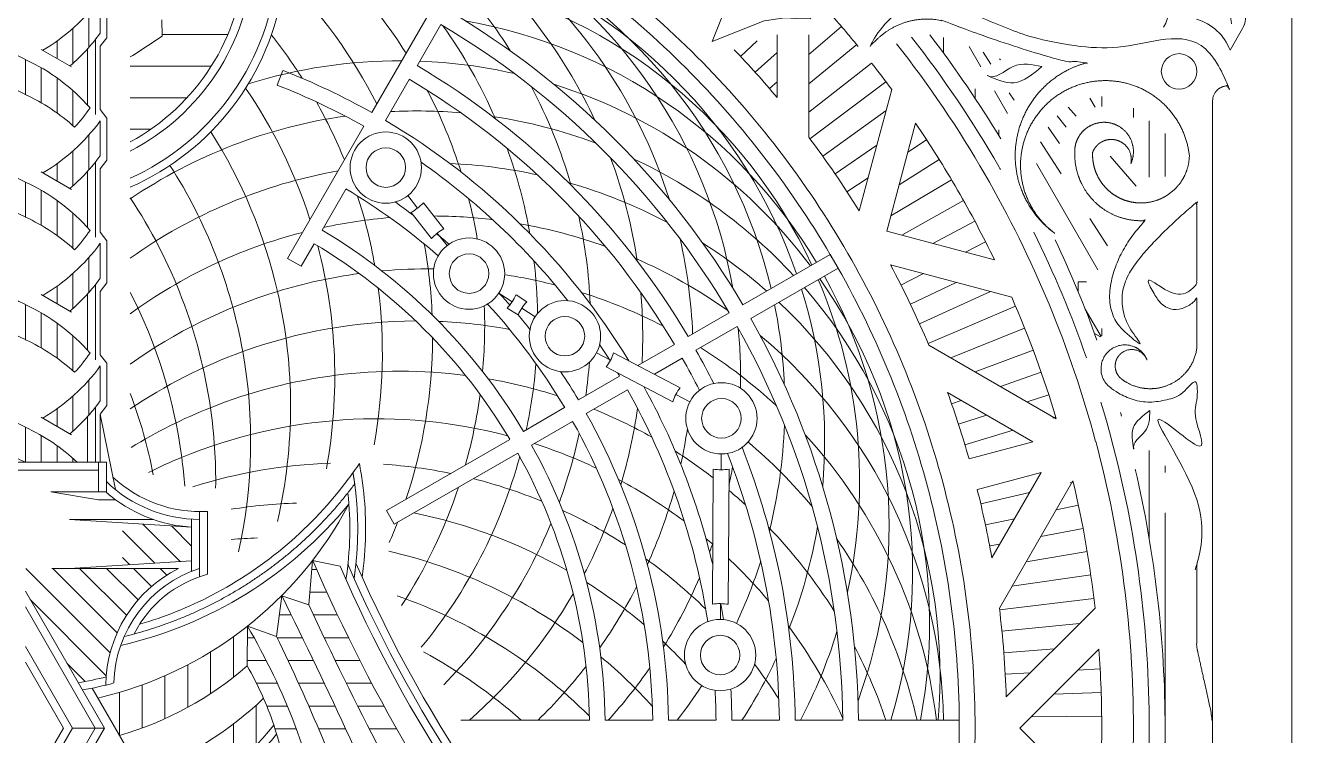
# Model space of a CAD drawing. Header units: inches. Extents: x -6.2 to 19.1, y -0.3 to 14.3.
# Drawn here: x 17.539 to 19.107, y 12.535 to 13.415 of the extents above; entities that cross this region are included whole.
import ezdxf

# ---------------------------------------------------------------- set-up
doc = ezdxf.new("R2010")
doc.units = ezdxf.units.IN
doc.header["$MEASUREMENT"] = 0
doc.layers.add('NOPLOT', color=40, linetype='Continuous', lineweight=5)

# ---------------------------------------------------------------- blocks, each defined once
blk = doc.blocks.new('BG')
at = {"layer": 'NOPLOT'}
for p, q in [((-1.8417, 1.9493), (-1.8415, 1.9334)), ((-1.1709, 1.9428), (-1.2031, 1.9151)), ((-1.8415, 1.9334), (-1.8705, 1.9143)), ((-1.254, 1.9288), (-1.2705, 1.9133)), ((-1.2344, 1.9345), (-1.2344, 1.8726)), ((-1.2031, 1.9347), (-1.2031, 1.8334)), ((-1.0703, 1.932), (-1.0703, 1.9166)), ((-1.8705, 1.9143), (-1.873, 1.913)), ((-1.2344, 1.9171), (-1.2561, 1.8976)), ((-1.1559, 1.9249), (-1.2031, 1.8861)), ((-1.1413, 1.9067), (-1.2031, 1.8581)), ((-1.2344, 1.8882), (-1.242, 1.8817)), ((-1.1271, 1.8882), (-1.202, 1.8319)), ((-1.1533, 1.7608), (-1.1213, 1.8805)), ((-1.039, 1.8812), (-1.039, 1.8719)), ((-1.2351, 1.8736), (-1.2344, 1.8742)), ((-0.9256, 1.8721), (-0.9204, 1.863)), ((-0.914, 1.8736), (-0.914, 1.8638)), ((-1.1268, 1.8597), (-1.1894, 1.8148)), ((-0.8828, 1.862), (-0.8828, 1.853)), ((-1.1263, 1.7408), (-1.0978, 1.8473)), ((-1.0156, 1.8406), (-1.0156, 1.835)), ((-0.8671, 1.8495), (-0.8671, 1.7941)), ((-1.136, 1.8256), (-1.1772, 1.7974)), ((-1.0869, 1.8309), (-1.1054, 1.8188)), ((-0.8515, 1.8371), (-0.8515, 1.7947)), ((-1.0744, 1.8113), (-1.1141, 1.7865)), ((-1.1447, 1.7932), (-1.1656, 1.7796)), ((-1.0622, 1.7913), (-1.1223, 1.7557)), ((-1.0506, 1.7711), (-1.1114, 1.7369)), ((-1.1529, 1.7624), (-1.154, 1.7617)), ((-1.0394, 1.7507), (-1.0806, 1.7286)), ((-1.1263, 1.7408), (-1.0199, 1.7123)), ((-1.0286, 1.73), (-1.0484, 1.72)), ((-1.1226, 1.7075), (-1.0029, 1.6754)), ((-1.121, 1.7071), (-1.122, 1.7065)), ((-1.0901, 1.6988), (-1.1124, 1.6875)), ((-1.0578, 1.6901), (-1.1028, 1.6685)), ((-0.9374, 1.6812), (-0.9374, 1.6908)), ((-0.929, 1.6908), (-0.9374, 1.6908)), ((-1.0237, 1.681), (-1.0938, 1.6492)), ((-0.999, 1.6665), (-1.0853, 1.6298)), ((-0.9304, 1.6638), (-0.9147, 1.6367)), ((-0.9901, 1.6449), (-1.0631, 1.6157)), ((-0.9211, 1.6395), (-0.9153, 1.6362)), ((-0.914, 1.6373), (-0.914, 1.6447)), ((-0.9589, 1.5555), (-1.0846, 1.6281)), ((-0.9817, 1.6232), (-1.0389, 1.6017)), ((-0.9737, 1.6013), (-1.0138, 1.5872)), ((-0.9819, 1.5327), (-1.0662, 1.5814)), ((-1.0658, 1.5803), (-1.0649, 1.5806)), ((-0.9663, 1.5792), (-0.9877, 1.5722)), ((-1.0527, 1.5736), (-1.0622, 1.5703)), ((-1.0277, 1.5591), (-1.0554, 1.5501)), ((-0.9593, 1.5569), (-0.9624, 1.556)), ((-1.0016, 1.5441), (-1.049, 1.5298)), ((-1.0449, 1.5158), (-0.9819, 1.5327)), ((-0.8671, 1.5242), (-0.8671, 1.4368)), ((-1.0368, 1.4856), (-0.9738, 1.5025)), ((-0.9738, 1.5025), (-1.0225, 1.4182)), ((-0.8515, 1.5089), (-0.8515, 1.5025)), ((-0.9425, 1.4942), (-1.015, 1.3685)), ((-0.9421, 1.4928), (-0.9453, 1.4921)), ((-0.9852, 1.4827), (-1.0334, 1.4714)), ((-0.937, 1.4701), (-0.9591, 1.4654)), ((-0.8515, 1.4626), (-0.8515, 0.6565)), ((-1.0002, 1.4567), (-1.0288, 1.4506)), ((-0.9325, 1.4472), (-0.9742, 1.4393)), ((-1.0147, 1.4317), (-1.0246, 1.4298)), ((-1.0227, 1.4193), (-1.0217, 1.4195)), ((-0.9284, 1.4242), (-0.9887, 1.4142)), ((-0.9248, 1.4012), (-1.0027, 1.39)), ((-0.9217, 1.378), (-1.0148, 1.3667)), ((-1.0082, 1.2808), (-0.9206, 1.3684)), ((-0.9358, 1.3532), (-1.0125, 1.3456)), ((-0.9608, 1.3282), (-1.0106, 1.3244)), ((-0.9948, 1.25), (-0.9169, 1.3279)), ((-0.9845, 1.3045), (-1.0095, 1.3031)), ((-0.9156, 1.3083), (-0.9377, 1.3071)), ((-1.0071, 1.2819), (-1.0083, 1.2819)), ((-0.9146, 1.285), (-0.9614, 1.2835)), ((-0.9948, 1.25), (-0.9169, 1.1721)), ((-0.9141, 1.2617), (-0.9839, 1.2609)), ((-0.8046, 0.6295), (-0.8046, 1.2589))]:
    blk.add_line(p, q, dxfattribs=at)
at = {"layer": 'NOPLOT', "linetype": 'Continuous'}
for p, q in [((-1.7765, 1.935), (-1.8415, 1.935)), ((-1.7929, 1.9038), (-1.873, 1.9038)), ((-1.8169, 1.8725), (-1.873, 1.8725)), ((-1.8528, 1.8413), (-1.873, 1.8413))]:
    blk.add_line(p, q, dxfattribs=at)
at = {"layer": 'NOPLOT'}
for centre, radius, start, end in [((-1.9765, 2.0198), 0.2574, 293.7067, 49.8468), ((-1.9765, 2.0198), 0.2494, 294.5209, 51.144), ((-1.9765, 2.0198), 0.2253, 297.3543, 54.761), ((-1.9765, 2.0198), 0.2172, 298.4577, 54.7118), ((-1.9765, 1.25), 0.9375, 45, 60), ((-2.0288, 1.6472), 0.5057, 32.1713, 52.4496), ((-1.9765, 1.25), 0.9219, 45, 60), ((-1.7326, 1.5678), 0.5057, 13.2783, 65.0461), ((-1.7762, 1.5969), 0.5057, 9.9518, 59.1147), ((-1.8232, 1.6201), 0.5057, 17.4518, 53.1738), ((-1.8728, 1.6369), 0.5057, 24.9518, 47.2619), ((-1.6932, 1.5333), 0.5057, 19.0709, 70.9291), ((-2.0802, 1.6369), 0.5057, 26.993, 44.6627), ((-1.9242, 1.6472), 0.5057, 32.4518, 41.4203), ((-1.6587, 1.4939), 0.5057, 24.9539, 76.7217), ((-1.9765, 1.25), 1.0625, 39.2993, 41.6745), ((-1.9765, 1.6506), 0.5057, 23.4558, 35.402), ((-1.6296, 1.4503), 0.5057, 30.8853, 80.0482), ((-2.1298, 1.6201), 0.5057, 32.4754, 38.4263), ((-1.9765, 1.25), 1.0937, 30, 38.1518), ((-1.9765, 1.25), 1.1094, 30, 37.9549), ((-1.9765, 1.25), 1.125, 31.1418, 37.4739), ((-1.9765, 1.25), 0.9375, 30, 45), ((-1.9765, 1.25), 0.9687, 39.9961, 43.7446), ((-1.6064, 1.4033), 0.5057, 89.8499, 107.2672), ((-1.6064, 1.4033), 0.5057, 77.098, 87.8287), ((-1.9765, 1.25), 0.9219, 30, 45), ((-1.9765, 1.25), 1.0625, 36.3972, 38.1787), ((-2.1768, 1.5969), 0.5057, 17.8834, 34.3083), ((-2.0288, 1.6472), 0.5057, 17.4754, 27.3787), ((-1.9242, 1.6472), 0.5057, 15.9558, 27.902), ((-1.6064, 1.4033), 0.5057, 36.8261, 72.5482), ((-2.1298, 1.6201), 0.5057, 22.1883, 29.3941), ((-1.5896, 1.3537), 0.5057, 98.1059, 124.0933), ((-1.5896, 1.3537), 0.5057, 85.1213, 93.007), ((-1.5896, 1.3537), 0.5057, 69.598, 81.5442), ((-2.2204, 1.5678), 0.5057, 12.9519, 32.4078), ((-1.9765, 1.25), 1.0625, 30, 34.2069), ((-1.9765, 1.25), 0.9687, 31.8197, 37.0275), ((-1.9765, 1.6506), 0.5057, 9.9754, 19.8787), ((-1.8728, 1.6369), 0.5057, 8.4558, 20.402), ((-1.5793, 1.3023), 0.5057, 100.0884, 125.504), ((-2.2598, 1.5333), 0.5057, 10.072, 32.5906), ((-1.5793, 1.3023), 0.5057, 77.6213, 87.5246), ((-1.5896, 1.3537), 0.5057, 42.7381, 65.0482), ((-1.9765, 1.25), 1.1094, 29.8241, 30), ((-1.5793, 1.3023), 0.5057, 62.098, 74.0442), ((-1.9765, 1.25), 1.0937, 15, 30), ((-2.1298, 1.6201), 0.5057, 9.8758, 17.8725), ((-1.9765, 1.25), 1.0625, 25.7931, 30), ((-2.2943, 1.4939), 0.5057, 8.2374, 33.5698), ((-2.0288, 1.6472), 0.5057, 9.7701, 14.3941), ((-1.5759, 1.25), 0.5057, 94.6275, 102.1166), ((-1.5759, 1.25), 0.5057, 94.6275, 102.1166), ((-1.5759, 1.25), 0.5057, 83.1059, 89.6954), ((-1.9242, 1.6472), 0.5057, 2.4754, 12.3787), ((-1.5759, 1.25), 0.5057, 104.5508, 125.9824), ((-1.5759, 1.25), 0.5057, 70.1213, 80.0246), ((-1.9765, 1.25), 1.1094, 19.2448, 26.1878), ((-2.1768, 1.5969), 0.5057, 349.6431, 14.805), ((-2.0802, 1.6369), 0.5057, 2.3758, 10.3725), ((-1.8232, 1.6201), 0.5057, 2.1713, 12.902), ((-1.5793, 1.3023), 0.5057, 48.5797, 57.5482), ((-1.9765, 1.25), 1.125, 19.9122, 25.3727), ((-1.5759, 1.25), 0.5057, 54.598, 66.5442), ((-1.9765, 1.25), 0.9375, 15, 30), ((-1.5793, 1.1977), 0.5057, 89.3234, 95.1242), ((-1.9765, 1.6506), 0.5057, 1.0035, 6.8941), ((-1.9765, 1.25), 0.9219, 15, 30), ((-1.9765, 1.25), 0.9687, 22.9725, 28.1803), ((-1.5793, 1.1977), 0.5057, 97.695, 107.0481), ((-1.5793, 1.1977), 0.5057, 75.6059, 81.3593), ((-1.6587, 1.4939), 0.5057, 347.4518, 23.1739), ((-1.6064, 1.4033), 0.5057, 343.2783, 35.0461), ((-1.6296, 1.4503), 0.5057, 339.9518, 29.1147), ((-1.5793, 1.1977), 0.5057, 107.0481, 125.504), ((-2.3234, 1.4503), 0.5057, 7.6055, 27.0279), ((-2.2204, 1.5678), 0.5057, 347.0037, 12.9519), ((-2.1298, 1.6201), 0.5057, 349.6902, 7.305), ((-1.5793, 1.1977), 0.5057, 62.6213, 72.5246), ((-1.8728, 1.6369), 0.5057, 356.993, 4.8787), ((-1.6932, 1.5333), 0.5057, 354.9518, 17.2619), ((-1.5896, 1.3537), 0.5057, 349.0709, 40.9291), ((-1.9765, 1.25), 1.0625, 16.711, 23.6028), ((-2.0288, 1.6472), 0.5057, 354.8758, 2.2413), ((-1.7326, 1.5678), 0.5057, 2.4518, 11.4203), ((-1.5793, 1.3023), 0.5057, 354.9539, 46.7217), ((-1.5896, 1.1463), 0.5057, 90.195, 109.928), ((-1.5896, 1.1463), 0.5057, 79.6275, 87.6242), ((-1.7762, 1.5969), 0.5057, 358.7186, 5.402), ((-1.5759, 1.25), 0.5057, 0.8853, 50.0482), ((-2.0802, 1.6369), 0.5057, 341.4282, 359.805), ((-1.5793, 1.1977), 0.5057, 47.098, 57.8287), ((-1.5896, 1.1463), 0.5057, 109.928, 124.0933), ((-2.2598, 1.5333), 0.5057, 347.5367, 10.072), ((-1.6064, 1.0967), 0.5057, 82.695, 111.7626), ((-1.9765, 1.6506), 0.5057, 347.8834, 355.3725), ((-1.9242, 1.6472), 0.5057, 352.1883, 355.9363), ((-1.6064, 1.0967), 0.5057, 72.1275, 80.1242), ((-2.3466, 1.4033), 0.5057, 11.0137, 20.5087), ((-2.0288, 1.6472), 0.5057, 344.2358, 352.305), ((-1.9765, 1.25), 0.9687, 15.9242, 20.0039), ((-1.6064, 1.0967), 0.5057, 111.7626, 121.6813), ((-2.2943, 1.4939), 0.5057, 359.221, 8.2374), ((-1.6064, 1.0967), 0.5057, 60.6059, 67.8117), ((-1.8728, 1.6369), 0.5057, 343.1486, 351.8941), ((-1.9765, 1.25), 1.1094, 15, 16.8623), ((-1.6296, 1.0497), 0.5057, 75.195, 112.3945), ((-1.9765, 1.25), 1.125, 15.8851, 16.0781), ((-1.9242, 1.6472), 0.5057, 339.8758, 347.8725), ((-1.8232, 1.6201), 0.5057, 347.4754, 351.5262), ((-1.7326, 1.5678), 0.5057, 345.9558, 357.902), ((-1.5793, 1.1977), 0.5057, 6.8262, 42.5482), ((-1.6296, 1.0497), 0.5057, 64.6275, 72.1166), ((-1.5896, 1.1463), 0.5057, 39.598, 49.7999), ((-1.9765, 1.25), 1.0938, 0, 15), ((-1.9765, 1.25), 1.1094, 0, 15), ((-1.6296, 1.0497), 0.5057, 112.3944, 116.4452), ((-2.3234, 1.4503), 0.5057, 4.3631, 7.6055), ((-1.9765, 1.6506), 0.5057, 320.6132, 344.805), ((-1.6064, 1.0967), 0.5057, 52.3576, 57.5246), ((-1.6587, 1.0061), 0.5057, 91.8775, 107.5355), ((-1.6587, 1.0061), 0.5057, 78.3636, 85.9379), ((-1.7762, 1.5969), 0.5057, 347.7865, 349.8787), ((-1.9765, 1.25), 1.125, 0, 13.1267), ((-2.0288, 1.6472), 0.5057, 326.9152, 341.6364), ((-1.6587, 1.0061), 0.5057, 67.695, 75.7642), ((-1.6296, 1.0497), 0.5057, 53.1059, 61.8514), ((-1.9765, 1.25), 0.9219, 0, 15), ((-1.9765, 1.25), 0.9375, 0, 15), ((-1.9765, 1.25), 1.0625, 6.3972, 13.289), ((-1.8232, 1.6201), 0.5057, 335.6486, 344.3941), ((-1.6064, 1.0967), 0.5057, 47.6213, 50.0963), ((-1.9765, 1.25), 0.9687, 9.9961, 14.0758), ((-1.6932, 0.9667), 0.5057, 91.7575, 99.1106), ((-1.6587, 1.0061), 0.5057, 57.1275, 65.1242), ((-1.8728, 1.6369), 0.5057, 332.3758, 340.3725), ((-2.0802, 1.6369), 0.5057, 336.2321, 338.6766), ((-1.6932, 0.9667), 0.5057, 60.195, 78.5718), ((-1.9242, 1.6472), 0.5057, 315.492, 337.305), ((-1.7326, 0.9322), 0.5057, 91.6829, 94.6132), ((-1.6064, 1.0967), 0.5057, 32.098, 44.0442), ((-1.6932, 1.5333), 0.5057, 338.4558, 350.402), ((-1.6296, 1.0497), 0.5057, 49.0147, 50.0246), ((-1.7762, 1.5969), 0.5057, 339.9754, 341.0597), ((-1.5896, 1.1463), 0.5057, 12.7381, 35.0482), ((-1.7326, 0.9322), 0.5057, 52.695, 76.8768), ((-1.6587, 1.0061), 0.5057, 45.6059, 54.3514), ((-1.6296, 1.0497), 0.5057, 40.1213, 46.6371), ((-1.7326, 1.5678), 0.5057, 334.9081, 342.3787), ((-1.6932, 0.9667), 0.5057, 49.6275, 57.6242), ((-1.8232, 1.6201), 0.5057, 324.8758, 332.8725), ((-1.7762, 1.5969), 0.5057, 328.1486, 336.8941), ((-1.7762, 0.9031), 0.5057, 45.195, 70.7665), ((-1.8728, 1.6369), 0.5057, 311.4282, 329.805), ((-1.9765, 1.25), 0.9687, 1.8197, 7.0275), ((-1.6296, 1.0497), 0.5057, 24.598, 36.5442), ((-1.6587, 1.4939), 0.5057, 332.1713, 342.902), ((-1.8232, 0.8799), 0.5057, 48.3636, 61.7088), ((-1.6932, 0.9667), 0.5057, 43.2026, 46.8514), ((-1.6064, 1.0967), 0.5057, 18.5797, 27.5482), ((-1.9765, 1.25), 1.0625, 0, 4.2069), ((-1.7326, 0.9322), 0.5057, 42.1275, 50.1242), ((-1.6932, 1.5333), 0.5057, 326.993, 334.8787), ((-1.6587, 1.0061), 0.5057, 32.6213, 37.3569), ((-1.8232, 1.6201), 0.5057, 314.2358, 322.305), ((-1.7762, 1.5969), 0.5057, 317.8834, 325.3725), ((-1.7326, 1.5678), 0.5057, 322.1883, 326.9391), ((-1.9765, 1.25), 0.9219, 344.1658, 0), ((-1.9765, 1.25), 0.9375, 345, 0), ((-1.9765, 1.25), 1.0938, 345, 0), ((-1.9765, 1.25), 1.0625, 355.7931, 0), ((-1.9765, 1.25), 1.1094, 345, 0), ((-1.9765, 1.25), 1.125, 345, 0)]:
    blk.add_arc(centre, radius, start, end, dxfattribs=at)
blk = doc.blocks.new('CornerPrint')
at = {"layer": 'NOPLOT'}
for p, q in [((0.9531, 1.9055), (0.9456, 1.9173)), ((0.9624, 1.9099), (0.9616, 1.911)), ((0.9759, 1.87), (0.9712, 1.8774)), ((1.0273, 1.8433), (1.0186, 1.8545)), ((1.0209, 1.8274), (1.0095, 1.8435)), ((1.0226, 1.7972), (1.0022, 1.829)), ((1.0682, 1.7262), (1.0509, 1.7531))]:
    blk.add_line(p, q, dxfattribs=at)
for points in [[(0.8073, 2.0329), (0.7989, 2.0194), (0.789, 1.9908, 2.44793), (0.7826, 1.9724), (0.775, 1.9503), (0.7616, 1.9508), (0.7497, 1.9515), (0.7294, 1.9483), (0.678, 1.928), (0.6983, 1.9794), (0.7015, 1.9997), (0.7008, 2.0116), (0.7003, 2.025), (0.7224, 2.0326, 2.44793), (0.7408, 2.039), (0.7694, 2.0489), (0.7829, 2.0573)], [(1.1906, 1.9455, 0.121704), (1.177, 1.9835), (1.1923, 1.9747, -0.414214), (1.2014, 1.9407), (1.1892, 1.9195, 0.236219), (1.1561, 1.9499)]]:
    blk.add_lwpolyline(points, format="xyb", dxfattribs=at)
for points in [[(0.9315, 1.9229), (0.943, 1.903)], [(0.9567, 1.8793), (0.9696, 1.8568)], [(1.0371, 1.8541), (1.0294, 1.8631)], [(1.0966, 1.785), (1.0709, 1.8149)], [(0.998, 1.8076), (1.0587, 1.7026)]]:
    blk.add_lwpolyline(points, dxfattribs=at)
blk.add_circle((1.1388, 1.8985), 0.0175, dxfattribs=at)
blk.add_arc((1.0974, 1.9597), 0.0313, 326.1204, 30.4776, dxfattribs=at)
blk.add_rational_spline([(1.149, 1.8154), (1.1487, 1.7977), (1.1395, 1.7827), (1.1239, 1.7743), (1.1084, 1.7659), (1.0908, 1.7665), (1.0758, 1.7758), (1.0609, 1.7852), (1.0527, 1.8008), (1.0535, 1.8185), (1.0573, 1.8286), (1.0669, 1.8335), (1.0773, 1.8305), (1.0879, 1.8275), (1.0936, 1.8181), (1.0912, 1.8073), (1.0964, 1.8188), (1.094, 1.8312), (1.085, 1.84), (1.0759, 1.8488), (1.0635, 1.8508), (1.0522, 1.8453), (1.0408, 1.8399), (1.0347, 1.8289), (1.0359, 1.8163), (1.0359, 1.798), (1.0432, 1.7813), (1.0565, 1.7687), (1.0698, 1.7562), (1.087, 1.75), (1.1053, 1.7511), (1.1037, 1.7495), (1.0906, 1.7346), (1.0716, 1.7054), (1.0669, 1.6538), (1.0908, 1.6363), (1.102, 1.6281), (1.0949, 1.6375), (1.0819, 1.655), (1.0818, 1.6888), (1.1078, 1.7265), (1.1338, 1.7496), (1.1524, 1.7662), (1.1537, 1.7673), (1.155, 1.7685), (1.1562, 1.7696), (1.1562, 1.7426), (1.1562, 1.7155), (1.1562, 1.6885), (1.1527, 1.6843), (1.139, 1.6715), (1.1201, 1.6855), (1.1063, 1.6958), (1.1127, 1.6806), (1.1222, 1.6585), (1.1489, 1.6657), (1.1547, 1.6726), (1.1562, 1.6751), (1.1562, 1.658), (1.1562, 1.641), (1.1562, 1.6239), (1.1534, 1.6074), (1.1429, 1.5944), (1.1273, 1.5883), (1.1118, 1.5822), (1.0952, 1.5846), (1.082, 1.5947), (1.0764, 1.5991), (1.0744, 1.6059), (1.0766, 1.6126), (1.0788, 1.6193), (1.0845, 1.6236), (1.0916, 1.6238), (1.0987, 1.624), (1.1046, 1.6201), (1.1072, 1.6135), (1.1032, 1.6235), (1.0941, 1.6292), (1.0834, 1.6283), (1.0727, 1.6274), (1.0646, 1.6203), (1.0623, 1.6098), (1.06, 1.5993), (1.0645, 1.5895), (1.0739, 1.5843), (1.1008, 1.5636), (1.1345, 1.5673), (1.1562, 1.5934), (1.1562, 1.5673), (1.1562, 1.5412), (1.1562, 1.5151), (1.1551, 1.523), (1.1458, 1.5405), (1.1239, 1.5573), (1.1326, 1.5688), (1.1352, 1.5722), (1.1273, 1.5667), (1.1078, 1.5533), (1.1368, 1.5294), (1.1448, 1.5), (1.1346, 1.4839), (1.1287, 1.4744), (1.1414, 1.4844), (1.1542, 1.4945), (1.1562, 1.5071), (1.1562, 1.427), (1.1562, 1.3469), (1.1562, 1.3299), (1.1615, 1.3061), (1.1667, 1.2823), (1.1719, 1.2585), (1.1719, 1.4371), (1.1719, 1.6471), (1.1719, 1.8699), (1.1721, 1.874), (1.1738, 1.8776), (1.1768, 1.8803), (1.1798, 1.883), (1.1836, 1.8844), (1.1877, 1.8841), (1.1704, 1.9141), (1.1645, 1.9228), (1.1416, 1.9355), (1.0781, 1.9161), (0.9865, 1.9267), (0.9161, 1.9667), (0.8677, 1.9669), (0.8441, 1.9444), (0.8343, 1.9241), (0.8368, 1.9264), (0.8392, 1.9287), (0.8416, 1.931), (0.8603, 1.9486), (0.8852, 1.9546), (0.9097, 1.9472), (0.9408, 1.938), (0.9735, 1.9201), (1.0225, 1.9096), (1.0351, 1.9078), (1.0478, 1.907), (1.0113, 1.8974), (0.9856, 1.8698), (0.9787, 1.8327), (0.9717, 1.7956), (0.9857, 1.7606), (1.0163, 1.7385), (0.9843, 1.7621), (0.9735, 1.8004), (0.9885, 1.8372), (1.0034, 1.8741), (1.0379, 1.894), (1.0773, 1.8886), (1.1167, 1.8833), (1.1445, 1.8548), (1.149, 1.8153)], [1, 0.909313181824, 0.909313181824, 1, 0.909313181824, 0.909313181824, 1, 0.909313181824, 0.909313181824, 0.992017234516, 0.818537526138, 0.821198447966, 1, 0.818497328116, 0.818497328116, 1, 0.879434696193, 0.879434696193, 1, 0.879434696193, 0.879434696193, 1, 0.879434696193, 0.879434696193, 1, 0.945253353823, 0.945253353823, 1, 0.945253353823, 0.945253353823, 1, 1, 1, 1, 1, 1, 1, 1, 1, 1, 1, 1, 1, 1, 1, 1, 1, 1, 1, 1, 1, 1, 1, 1, 1, 1, 1, 1, 1, 1, 1, 0.913958504111, 0.913958504111, 1, 0.913958504111, 0.913958504111, 1, 0.879434696193, 0.879434696193, 1, 0.879434696193, 0.879434696193, 1, 0.879434696193, 0.879434696193, 1, 0.868949919426, 0.868949919426, 1, 0.868949919426, 0.868949919426, 1, 0.868949919426, 0.868949919426, 1, 0.814230653861, 0.814230653861, 1, 1, 1, 1, 1, 1, 1, 1, 1, 1, 1, 1, 1, 1, 1, 1, 1, 1, 1, 1, 1, 1, 1, 1, 1, 1, 1, 0.949253021674, 0.949253021674, 1, 0.949253021674, 0.949253021674, 1, 1, 1, 1, 1, 1, 1, 1, 1, 1, 1, 1, 1, 0.910698977885, 0.910698977885, 1, 1, 1, 1, 1, 1, 0.896349465218, 0.896349465218, 1, 0.896349465218, 0.896349465218, 1, 0.859814778049, 0.859814778049, 1, 0.859814778049, 0.859814778049, 1, 0.859814778049, 0.859814778049, 1], degree=3, knots=[0, 0, 0, 0, 1.055391, 1.055391, 1.055391, 2.110782, 2.110782, 2.110782, 3.166173, 3.166173, 3.166173, 4.655212, 4.655212, 4.655212, 6.166745, 6.166745, 6.166745, 7.388475, 7.388475, 7.388475, 8.610206, 8.610206, 8.610206, 9.831936, 9.831936, 9.831936, 10.648119, 10.648119, 10.648119, 11.464301, 11.464301, 11.464301, 11.472364, 11.534871, 11.58736, 11.633568, 11.633568, 11.633568, 11.674443, 11.709342, 11.744307, 11.83267, 11.83267, 11.83267, 11.838806, 11.838806, 11.838806, 12.838806, 12.838806, 12.838806, 12.857095, 12.906702, 12.906702, 12.906702, 12.955387, 12.977698, 12.988435, 12.988435, 12.988435, 13.988435, 13.988435, 13.988435, 15.015813, 15.015813, 15.015813, 16.04319, 16.04319, 16.04319, 17.264921, 17.264921, 17.264921, 18.486651, 18.486651, 18.486651, 19.708382, 19.708382, 19.708382, 20.983924, 20.983924, 20.983924, 22.259466, 22.259466, 22.259466, 23.535008, 23.535008, 23.535008, 25.065113, 25.065113, 25.065113, 26.065113, 26.065113, 26.065113, 26.0947, 26.127417, 26.141154, 26.141154, 26.141154, 26.169665, 26.210979, 26.23711, 26.274549, 26.274549, 26.274549, 26.325057, 26.325057, 26.325057, 27.325057, 27.325057, 27.325057, 28.325057, 28.325057, 28.325057, 29.259979, 29.259979, 29.259979, 30.045377, 30.045377, 30.045377, 30.830775, 30.830775, 30.830775, 30.839813, 30.862367, 30.90285, 31.029498, 31.128452, 31.143169, 31.201021, 31.201021, 31.201021, 32.201021, 32.201021, 32.201021, 33.248126, 33.248126, 33.248126, 33.353075, 33.353075, 33.388635, 33.388635, 33.388635, 34.518875, 34.518875, 34.518875, 35.649116, 35.649116, 35.649116, 36.969997, 36.969997, 36.969997, 38.290877, 38.290877, 38.290877, 39.611758, 39.611758, 39.611758, 39.611758], dxfattribs=at)
for points, knots in [([(0.9498, 1.8943), (0.9587, 1.8904), (0.978, 1.8819), (0.9944, 1.8958), (1.0033, 1.9032), (0.9938, 1.9053), (0.9753, 1.9093), (0.9574, 1.8898), (0.9495, 1.8944), (0.9494, 1.8945)], [0, 0, 0, 0, 0.0318371, 0.0693692, 0.0693692, 0.0693692, 0.1028747, 0.1344324, 0.1349451, 0.1349451, 0.1349451, 0.1349451]), ([(1.094, 1.5258), (1.0927, 1.533), (1.0899, 1.5487), (1.1029, 1.5583), (1.1099, 1.5636), (1.1098, 1.5562), (1.1095, 1.5419), (1.0921, 1.5321), (1.0941, 1.5256), (1.0941, 1.5255)], [0, 0, 0, 0, 0.0240341, 0.0523675, 0.0523675, 0.0523675, 0.0776612, 0.1014844, 0.1018714, 0.1018714, 0.1018714, 0.1018714])]:
    blk.add_open_spline(points, degree=3, knots=knots, dxfattribs=at)
blk = doc.blocks.new('MasterSword_Half')
at = {"layer": 'NOPLOT'}
for p, q in [((0.074, -0.9399), (0.0889, -1.0146)), ((0.0722, -0.9875), (0.0722, -1.0169)), ((0.1719, -1.1006), (0.1719, -1.0361)), ((0.1641, -1.0438), (0.1641, -1.0952)), ((0.1641, -1.0848), (0.0436, -1.0924)), ((0.2799, -1.1284), (0.2836, -1.0846)), ((0.2836, -1.0846), (0.3107, -1.0902)), ((0.1513, -1.0924), (0.026, -1.0924)), ((0.2479, -1.1596), (0.2531, -1.1193)), ((0.2531, -1.1193), (0.2799, -1.1284)), ((0.219, -1.1887), (0.2193, -1.1495)), ((0.2193, -1.1495), (0.2479, -1.1596)), ((0.1451, -1.3477), (0.0659, -1.2106))]:
    blk.add_line(p, q, dxfattribs=at)
at = {"layer": 'NOPLOT', "linetype": 'Continuous'}
for p, q in [((0.2828, -1.0933), (0.2874, -1.0933)), ((0.281, -1.1158), (0.2975, -1.1158)), ((0.2506, -1.1383), (0.2625, -1.1383)), ((0.2844, -1.1383), (0.308, -1.1383)), ((0.2053, -1.2), (0.2053, -1.16)), ((0.2192, -1.1608), (0.2258, -1.1608)), ((0.2485, -1.1608), (0.2735, -1.1608)), ((0.295, -1.1608), (0.3189, -1.1608)), ((0.1828, -1.2162), (0.1828, -1.1749)), ((0.219, -1.1833), (0.2378, -1.1833)), ((0.2593, -1.1833), (0.2844, -1.1833)), ((0.3057, -1.1833), (0.3302, -1.1833)), ((0.1378, -1.2409), (0.1378, -1.1985)), ((0.1603, -1.2297), (0.1603, -1.1877)), ((0.1153, -1.2501), (0.1153, -1.2075)), ((0.2283, -1.2058), (0.2487, -1.2058)), ((0.2697, -1.2058), (0.2951, -1.2058)), ((0.3167, -1.2058), (0.3419, -1.2058)), ((0.0928, -1.2571), (0.0928, -1.2149)), ((0.2278, -1.2673), (0.2278, -1.2275)), ((0.2384, -1.2283), (0.2586, -1.2283)), ((0.2797, -1.2283), (0.3057, -1.2283)), ((0.3279, -1.2283), (0.354, -1.2283)), ((0.2053, -1.289), (0.2053, -1.2461)), ((0.2464, -1.2508), (0.2675, -1.2508)), ((0.2895, -1.2508), (0.3161, -1.2508)), ((0.3393, -1.2508), (0.3664, -1.2508))]:
    blk.add_line(p, q, dxfattribs=at)
at = {"layer": 'NOPLOT'}
for points in [[(0.074, -0.3476), (0.074, -0.397), (0.0805, -0.4055), (0.0805, -0.4472), (0.074, -0.4556), (0.074, -0.5181), (0.0805, -0.5266), (0.0805, -0.5683), (0.074, -0.5767), (0.074, -0.6392), (0.0805, -0.6476), (0.0805, -0.6893), (0.074, -0.6978), (0.074, -0.7602), (0.0805, -0.7687), (0.0805, -0.8104), (0.074, -0.8188), (0.074, -0.8813), (0.0805, -0.8898), (0.0805, -0.9314), (0.074, -0.9399), (0.074, -0.9875)], [(0.08, -1.0169), (0.0253, -1.0169), (0.0722, -1.0247), (0.0893, -1.0247)], [(0.1262, -1.044), (0.0436, -1.044), (0.1641, -1.0516)], [(0, -1.1148), (0.0781, -1.25), (0, -1.3852)], [(0, -1.1304), (0.069, -1.25), (0, -1.3696)], [(0, -1.1695), (0.0465, -1.25), (0, -1.3305)], [(0, -1.1851), (0.0375, -1.25), (0, -1.3149)]]:
    blk.add_lwpolyline(points, dxfattribs=at)
for points in [[(0.08, -0.9875), (0.08, -1.0173, 0.165549), (0.1641, -1.0516)], [(0.0864, -1.0021, 0.20662), (0.1798, -1.036), (0.1798, -1.0982, 0.213737), (0.1074, -1.1571)], [(0.1719, -1.0924, 0.318846), (0.0874, -1.2055, -0.024759), (0.0564, -1.2124)]]:
    blk.add_lwpolyline(points, format="xyb", dxfattribs=at)
for centre, radius, start, end in [((0.1724, -0.9109), 0.1331, 226.0318, 269.7888), ((0, -1.0534), 0.3203, 351.0413, 6.389), ((-0.0135, -0.8545), 0.3757, 283.0908, 332.3524), ((0.0026, -0.7693), 0.4095, 282.9103, 320.6649), ((1.95, -0.3573), 1.8182, 203.5804, 217.749), ((1.5508, -0.5548), 1.3352, 203.4945, 226.09), ((0.2093, -1.2085), 0.1298, 116.5469, 179.589), ((1.5508, -0.5548), 1.3508, 203.3507, 224.2572), ((1.5508, -0.5548), 1.343, 203.4064, 225.4921), ((-3.8918, -3.1874), 4.6322, 22.6516, 26.5172), ((3.4442, 0.3333), 3.4856, 204.7923, 210.1184), ((-0.344, -1.4797), 0.6529, 11.2282, 30.3791), ((-1.631, -2.0704), 2.0881, 19.819, 25.8647), ((0.0014, -0.896), 0.3134, 279.3361, 284.5042), ((0.0026, -0.9413), 0.3286, 285.9511, 311.1864), ((-0.0468, -1.3431), 0.3074, 18.2188, 30.1676), ((0.0012, -0.9766), 0.3381, 289.6184, 313.7973), ((0, -1.0534), 0.3125, 297.2421, 321.7003), ((-0.0468, -1.3431), 0.3074, 0.0379, 18.2188), ((0, -1.0534), 0.3203, 297.5462, 320.7502), ((0, -1.0534), 0.3203, 320.7502, 320.7533)]:
    blk.add_arc(centre, radius, start, end, dxfattribs=at)
blk.add_open_spline([(0.3325, -1.101), (0.3331, -1.0973), (0.3335, -1.0935), (0.3339, -1.0897), (0.3369, -1.0625), (0.3365, -1.0348), (0.3328, -1.0078), (0.3319, -1.0014), (0.3309, -0.9951), (0.3297, -0.9888), (0.3262, -0.994), (0.3226, -0.9991), (0.3188, -1.0042), (0.2841, -1.0509), (0.2372, -1.0914), (0.1611, -1.1308), (0.1371, -1.1404), (0.1128, -1.1475)], degree=3, knots=[0.766115, 0.766115, 0.766115, 0.766115, 0.800291, 0.800291, 0.800291, 1.044647, 1.044647, 1.044647, 1.102238, 1.102238, 1.102238, 1.151318, 1.151318, 1.151318, 1.603502, 1.603502, 1.798593, 1.798593, 1.798593, 1.798593], dxfattribs=at)
blk.add_rational_spline([(0.3245, -1.1022), (0.3249, -1.0993), (0.3253, -1.0965), (0.3256, -1.0936), (0.3291, -1.0654), (0.3289, -1.037), (0.3251, -1.0089), (0.3246, -1.0052), (0.324, -1.0015), (0.3234, -0.9979)], [1, 1, 1, 1, 0.994412429531, 0.994412429531, 1, 1, 1, 1], degree=3, knots=[0.747724, 0.747724, 0.747724, 0.747724, 0.7740168, 0.7740168, 0.7740168, 1.0331398, 1.0331398, 1.0331398, 1.0670859, 1.0670859, 1.0670859, 1.0670859], dxfattribs=at)
blk.add_rational_spline([(0.3251, -1.0089), (0.2686, -1.0849), (0.1896, -1.1372), (0.0976, -1.1596)], [1, 0.959623531423, 0.958847474761, 0.997671830014], degree=3, dxfattribs=at)
blk = doc.blocks.new('Constellation')
at = {"layer": 'NOPLOT'}
for p, q in [((-0.4494, 0.5327), (-0.4359, 0.5405)), ((-0.5779, 0.4595), (-0.5643, 0.4672)), ((-0.6064, 0.3913), (-0.607, 0.4069)), ((-0.6028, 0.3029), (-0.6035, 0.3185)), ((-0.6042, 0.2171), (-0.6033, 0.2327)), ((-0.6048, 0.2056), (-0.6057, 0.19)), ((-0.6207, 0.1223), (-0.6266, 0.1078)), ((-0.6336, 0.1113), (-0.6458, 0.0809)), ((-0.6191, 0.1055), (-0.6313, 0.0751)), ((-0.6383, 0.0785), (-0.6441, 0.0641))]:
    blk.add_line(p, q, dxfattribs=at)
for points in [[(-0.5687, 0.4737), (-0.4528, 0.5398)], [(-0.561, 0.4601), (-0.445, 0.5262)], [(-0.6112, 0.3176), (-0.6142, 0.3916)], [(-0.5956, 0.3182), (-0.5986, 0.3922)], [(-0.6127, 0.2055), (-0.612, 0.2181)], [(-0.5971, 0.2046), (-0.5964, 0.2172)]]:
    blk.add_lwpolyline(points, dxfattribs=at)
for centre, radius in [((-0.4053, 0.5579), 0.0352), ((-0.4053, 0.5579), 0.0195), ((-0.6084, 0.4421), 0.0352), ((-0.6084, 0.4421), 0.0195), ((-0.6014, 0.2678), 0.0352), ((-0.6014, 0.2678), 0.0195), ((-0.6076, 0.1549), 0.0352), ((-0.6076, 0.1549), 0.0195), ((-0.6572, 0.0314), 0.0352), ((-0.6572, 0.0314), 0.0195)]:
    blk.add_circle(centre, radius, dxfattribs=at)
for centre, start, end in [((-0.4053, 0.5579), 200.8421, 218.5415), ((-0.6084, 0.4421), 20.8421, 38.5415), ((-0.6084, 0.4421), 263.4608, 281.1602), ((-0.6014, 0.2678), 83.4608, 101.1602), ((-0.6014, 0.2678), 257.9942, 275.6935), ((-0.6076, 0.1549), 77.9942, 95.6935), ((-0.6076, 0.1549), 239.2683, 256.9677), ((-0.6572, 0.0314), 59.2683, 76.9677)]:
    blk.add_arc(centre, 0.0508, start, end, dxfattribs=at)
blk = doc.blocks.new('Decoration')
at = {"layer": 'NOPLOT', "color": 1}
blk.add_line((1.25, -2.4688), (1.25, 2.4688), dxfattribs=at)
at = {"layer": 'NOPLOT'}
for p, q in [((0.074, 1.9362), (0.074, 1.9708)), ((0.3966, 1.9525), (0.3419, 1.8578)), ((0.4101, 1.9447), (0.3867, 1.9041)), ((0.0692, 1.9299), (0.0692, 1.8558)), ((0.0456, 1.9029), (0.0156, 1.9202)), ((0.0614, 1.8653), (0.0614, 1.9207)), ((0.2486, 1.8848), (0.2543, 1.8994)), ((0.3789, 1.8906), (0.3554, 1.85)), ((0.074, 1.8152), (0.074, 1.8497)), ((0.3341, 1.8443), (0.2587, 1.7138)), ((0.0692, 1.8088), (0.0692, 1.7347)), ((0.0456, 1.7819), (0.0156, 1.7992)), ((0.0614, 1.7442), (0.0614, 1.7996)), ((0.3164, 1.7823), (0.2929, 1.7417)), ((0.074, 1.6941), (0.074, 1.7287)), ((0.2851, 1.7282), (0.2723, 1.706)), ((0.2723, 1.706), (0.2587, 1.7138)), ((0.7083, 1.6679), (0.7945, 1.7177)), ((0.7945, 1.7177), (0.8023, 1.7042)), ((0.7161, 1.6544), (0.8023, 1.7042)), ((0.0692, 1.6877), (0.0692, 1.6137)), ((0.0456, 1.6608), (0.0156, 1.6781)), ((0.0614, 1.6231), (0.0614, 1.6785)), ((0.6541, 1.6367), (0.6947, 1.6601)), ((0.6619, 1.6232), (0.7025, 1.6466)), ((0.6045, 1.608), (0.6406, 1.6289)), ((0.6209, 1.5994), (0.6484, 1.6153)), ((0.074, 1.573), (0.074, 1.6076)), ((0.5459, 1.5742), (0.5865, 1.5976)), ((0.5537, 1.5607), (0.5943, 1.5841)), ((0.0692, 1.5667), (0.0692, 1.5125)), ((0.4917, 1.5429), (0.5323, 1.5664)), ((0.0456, 1.5397), (0.0156, 1.557)), ((0.0614, 1.5575), (0.0614, 1.5125)), ((0.4996, 1.5294), (0.5402, 1.5528)), ((0.3564, 1.4648), (0.4782, 1.5351)), ((0.3642, 1.4513), (0.486, 1.5216)), ((-0.08, 1.5125), (0.08, 1.5125)), ((0.0722, 1.5047), (-0.08, 1.5047)), ((0.065, 1.5125), (0, 1.5125)), ((0.3642, 1.4513), (0.3564, 1.4648)), ((0.5567, 1.2578), (0.4297, 1.2578)), ((0.6192, 1.2578), (0.5723, 1.2578)), ((0.6817, 1.2578), (0.6348, 1.2578)), ((0.7442, 1.2578), (0.6973, 1.2578)), ((0.8067, 1.2578), (0.7598, 1.2578)), ((0.9219, 1.2578), (0.8223, 1.2578)), ((0.9219, 1.2422), (0.9219, 1.2578)), ((0.0781, 1.25), (0.0465, 1.25))]:
    blk.add_line(p, q, dxfattribs=at)
at = {"layer": 'NOPLOT', "linetype": 'Continuous'}
for p, q in [((0.0625, 1.9219), (0.0625, 1.9565)), ((0.0469, 1.9063), (0.0469, 1.9409)), ((0.0313, 1.9112), (0.0313, 1.9284)), ((0, 1.8757), (0, 1.9103)), ((0.0156, 1.8676), (0.0156, 1.9022)), ((0.0313, 1.8575), (0.0313, 1.8921)), ((0.0469, 1.8451), (0.0469, 1.8796)), ((0.0625, 1.8009), (0.0625, 1.8354)), ((0.0469, 1.7852), (0.0469, 1.8198)), ((0.0313, 1.7901), (0.0313, 1.8073)), ((0, 1.7546), (0, 1.7892)), ((0.0156, 1.7465), (0.0156, 1.7811)), ((0.0313, 1.7365), (0.0313, 1.7711)), ((0.0469, 1.724), (0.0469, 1.7586)), ((0.0625, 1.6798), (0.0625, 1.7144)), ((0.0469, 1.6642), (0.0469, 1.6988)), ((0.0313, 1.6691), (0.0313, 1.6863)), ((0, 1.6336), (0, 1.6681)), ((0.0156, 1.6255), (0.0156, 1.6601)), ((0.0313, 1.6154), (0.0313, 1.65)), ((0.0469, 1.6029), (0.0469, 1.6375)), ((0.0625, 1.5587), (0.0625, 1.5933)), ((0.0469, 1.5431), (0.0469, 1.5777)), ((0.0313, 1.548), (0.0313, 1.5652)), ((0, 1.5125), (0, 1.5471)), ((0.0156, 1.5125), (0.0156, 1.539)), ((0.0313, 1.5125), (0.0313, 1.5289)), ((0.0469, 1.5125), (0.0469, 1.5165)), ((0.1158, 1.4514), (0.1528, 1.4145)), ((0.0958, 1.4449), (0.1278, 1.4129)), ((0.1441, 1.4496), (0.1641, 1.4296)), ((0.0958, 1.4184), (0.1029, 1.4114)), ((0.0005, 1.4076), (0.0838, 1.3244)), ((0.027, 1.4076), (0.0906, 1.344)), ((0.0535, 1.4076), (0.0999, 1.3613)), ((0.0801, 1.4076), (0.1112, 1.3765)), ((0.1066, 1.4076), (0.1245, 1.3897)), ((0.1331, 1.4076), (0.1397, 1.4011)), ((0.0049, 1.3768), (0.0799, 1.3017)), ((0.0411, 1.314), (0.0591, 1.296))]:
    blk.add_line(p, q, dxfattribs=at)
at = {"layer": 'NOPLOT'}
for centre, radius, start, end in [((-0.0791, 2.0825), 0.1895, 300.5396, 323.8857), ((0, 1.25), 0.8224, 30.5443, 59.4557), ((0.0791, 2.0825), 0.1895, 227.6212, 245.3379), ((0, 1.25), 0.8068, 30.5549, 59.4451), ((-0.0791, 2.0479), 0.1895, 310.5165, 323.8857), ((0.0791, 2.0479), 0.1895, 221.0299, 245.3379), ((-0.0791, 1.738), 0.1895, 41.0299, 65.3379), ((0, 1.25), 0.7599, 30.5891, 59.4109), ((0, 1.25), 0.6974, 60.6419, 68.6118), ((0, 1.25), 0.7443, 30.6014, 59.3985), ((-0.0791, 1.7034), 0.1895, 47.6212, 65.3379), ((0, 1.25), 0.6818, 60.6566, 68.6118), ((-0.0791, 1.9614), 0.1739, 317.2726, 325.3002), ((0, 1.25), 0.6974, 31.3361, 59.3581), ((-0.0791, 1.9614), 0.1895, 300.5396, 323.8857), ((0.0791, 1.9614), 0.1895, 227.6212, 245.3379), ((-0.0791, 1.9269), 0.1895, 310.5165, 323.8857), ((0.0791, 1.9269), 0.1895, 221.0299, 245.3379), ((0, 1.25), 0.6818, 38.2414, 55.0465), ((-0.0791, 1.617), 0.1895, 41.0299, 65.3379), ((0, 1.25), 0.6193, 48.8468, 59.2771), ((0, 1.25), 0.6349, 52.9309, 54.9131), ((-0.0791, 1.5824), 0.1895, 47.6212, 65.3379), ((-0.0791, 1.8404), 0.1739, 317.2726, 325.3002), ((0, 1.25), 0.5724, 30.7821, 59.2179), ((0, 1.25), 0.6349, 48.8078, 50.2524), ((-0.0791, 1.8404), 0.1895, 300.5396, 323.8857), ((0, 1.25), 0.5568, 30.804, 59.196), ((0.0791, 1.8404), 0.1895, 227.6212, 245.3379), ((-0.0791, 1.8058), 0.1895, 310.5165, 323.8857), ((0.0791, 1.8058), 0.1895, 221.0299, 245.3379), ((0, 1.25), 0.6349, 41.137, 42.5816), ((-0.0791, 1.4959), 0.1895, 41.0299, 65.3379), ((0, 1.25), 0.6193, 30.7229, 42.5425), ((0, 1.25), 0.6349, 38.3226, 39.9934), ((0, 1.25), 0.8224, 0.5443, 29.4557), ((0, 1.25), 0.8068, 0.5549, 29.4451), ((-0.0791, 1.4613), 0.1895, 47.6212, 65.3379), ((0, 1.25), 0.6818, 32.1464, 33.7586), ((-0.0791, 1.7193), 0.1739, 317.2726, 325.3002), ((0, 1.25), 0.7443, 26.6254, 29.3986), ((0, 1.25), 0.7599, 26.5982, 29.4109), ((-0.0791, 1.7193), 0.1895, 300.5396, 323.8857), ((0, 1.25), 0.6349, 30.7051, 33.6774), ((0, 1.25), 0.6818, 30.6566, 30.9742), ((0.0791, 1.7193), 0.1895, 227.6212, 245.3379), ((0, 1.25), 0.6818, 8.8647, 29.3434), ((0, 1.25), 0.6974, 13.3776, 28.9255), ((-0.0791, 1.6847), 0.1895, 310.5165, 323.8857), ((0.0791, 1.6847), 0.1895, 221.0299, 245.3379), ((0, 1.25), 0.6193, 0.7229, 29.2771), ((0, 1.25), 0.6349, 0.7051, 29.2949), ((-0.0791, 1.3748), 0.1895, 46.5773, 65.3379), ((0, 1.25), 0.5724, 0.7821, 29.2179), ((0, 1.25), 0.7599, 0.5891, 21.4018), ((0, 1.25), 0.5568, 0.804, 29.196), ((0, 1.25), 0.7443, 0.6015, 21.3746), ((0, 1.25), 0.6974, 8.8325, 10.1467), ((0, 1.25), 0.6974, 0.6419, 3.1675), ((0, 1.25), 0.6818, 0.6566, 3.1353)]:
    blk.add_arc(centre, radius, start, end, dxfattribs=at)
for name, p in [('CornerPrint', (0, 0)), ('MasterSword_Half', (0, 2.5)), ('BG', (1.9765, 0))]:
    blk.add_blockref(name, p, dxfattribs=at)
at = {"layer": 'NOPLOT', "rotation": 239.9999999999999}
blk.add_blockref('Constellation', (0, 1.25), dxfattribs=at)

msp = doc.modelspace()

# ---------------------------------------------------------------- block references
at = {"color": 0, "xscale": 1.254606451613385, "yscale": 1.254606451613385, "zscale": 1.254606451613385}
msp.add_blockref('Decoration', (17.5388, 10.976), dxfattribs=at)

doc.saveas('drawing.dxf')
